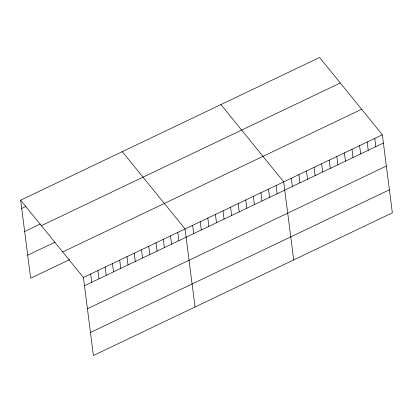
<?xml version="1.0" encoding="UTF-8"?>
<svg xmlns="http://www.w3.org/2000/svg" width="413" height="413" viewBox="0 0 413 413"><rect width="100%" height="100%" fill="white"/><g stroke="black" fill="none" stroke-linecap="round" stroke-linejoin="round"><path stroke-width="0.62" d="M20.65 200.181L319.595 57.474L382.35 134.772L392.35 212.819L93.405 355.526L83.411 277.479L20.65 200.181L30.65 278.228L69.74 259.565M21.708 208.446L26.174 206.309M24.656 231.471L40.293 224.006M41.362 225.689L340.302 82.982M27.697 255.198L55.063 242.137M62.699 251.971L361.643 109.264M83.411 277.479L382.35 134.772M84.464 285.739L383.409 143.032M87.417 308.769L386.361 166.062M90.457 332.496L389.402 189.789M220.945 104.566L283.7 181.865L293.7 259.911M122.289 151.664L185.05 228.957L195.044 307.004M374.761 138.391L375.82 146.656M367.172 142.015L368.231 150.275M359.589 145.639L360.647 153.899M352 149.263L353.058 157.523M344.411 152.882L345.469 161.147M336.822 156.506L337.88 164.766M329.233 160.13L330.292 168.39M321.644 163.749L322.703 172.014M314.056 167.373L315.114 175.633M306.467 170.997L307.525 179.257M298.878 174.622L299.936 182.882M291.289 178.24L292.347 186.506M276.111 185.489L277.169 193.749M268.522 189.108L269.581 197.373M260.933 192.732L261.992 200.992M253.345 196.356L254.403 204.616M245.756 199.98L246.814 208.24M238.167 203.599L239.225 211.864M230.578 207.223L231.636 215.483M222.994 210.847L224.052 219.107M215.405 214.466L216.464 222.731M207.816 218.09L208.875 226.35M200.228 221.714L201.286 229.974M192.639 225.338L193.697 233.598M177.791 232.426L178.85 240.686M170.528 235.89L171.586 244.15M163.269 239.354L164.328 247.614M156.011 242.823L157.069 251.083M148.747 246.287L149.805 254.547M141.489 249.751L142.547 258.011M134.23 253.221L135.288 261.481M126.967 256.685L128.025 264.945M119.708 260.149L120.766 268.414M112.45 263.618L113.508 271.878M105.186 267.082L106.244 275.342M97.927 270.546L98.986 278.811M90.669 274.015L91.727 282.275"/></g></svg>
